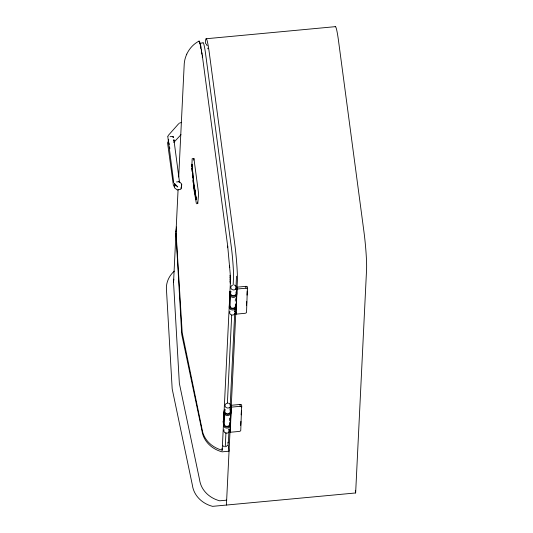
<?xml version="1.0" encoding="UTF-8"?>
<svg xmlns="http://www.w3.org/2000/svg" width="533" height="533" viewBox="0 0 533 533"><rect width="100%" height="100%" fill="white"/><g stroke="black" fill="none" stroke-linecap="round" stroke-linejoin="round"><path stroke-width="0.8" d="M201.907 54.286L200.641 45.232L199.209 41.021C190.088 45.605 184.258 55.525 184.145 65.666L178.702 176.976M176.63 226.998A27.936 24.691 2.8 0 0 176.21 235.033L182.193 332.725L202.054 429.118A27.936 24.691 2.8 0 0 222.194 450.212L230.343 283.736L230.223 273.915L227.704 246.113L201.927 52.674M202.3 57.371L202.36 55.765M173.545 282.397L175.937 233.434M176.017 231.802L178.089 189.435M191.647 166.023L191.713 164.717L193.259 181.513L196.104 199.489L195.131 193.932M191.833 166.049L192.193 158.701L193.925 158.541L198.629 193.845L197.743 203.679L197.523 202.034M191.933 165.85L192.013 164.217L193.606 181.48M192.739 174.244L192.806 172.939M195.005 191.26L195.071 189.955M205.385 43.633L205.465 41.98A27.936 2.092 84.7 0 1 209.376 53.487L234.72 243.834A27.936 2.092 84.7 0 1 237.352 281.451L226.418 505.051M224.766 414.148L224.246 424.761L223.554 424.821L223.913 411.922M229.496 292.324L229.89 295.275L229.33 306.702L230.023 306.635L230.542 296.022M225.252 446.814L225.945 432.743M227.404 402.941L231.695 315.183M233.194 284.555L233.527 277.027A24.438 1.826 84.7 0 0 231.542 248.698L205.445 52.74A24.438 1.826 84.7 0 0 202.647 43.16M228.364 443.016L229.05 428.905M229.456 420.61L229.576 418.119M229.983 409.824L230.109 407.332M230.189 405.673L234.693 313.557M234.773 311.898L234.933 308.574M235.3 301.105L235.426 298.62M235.872 289.486L236.519 276.207M230.316 432.256L231.295 405.28L239.963 404.467A1.746 0.806 -7.6 0 1 241.662 405.127L240.756 430.471A1.746 0.806 -7.6 0 1 238.984 431.444L230.316 432.256L230.069 430.417M236.092 314.144L237.072 287.167L245.74 286.354A1.746 0.806 -7.6 0 1 247.439 287.007L246.532 312.351A1.746 0.806 -7.6 0 1 244.76 313.331L236.092 314.144L235.846 312.298M240.669 425.387L240.869 421.33M241.183 414.847L241.382 410.796M246.526 305.649L246.719 301.598M247.039 295.109L247.239 291.058M174.298 271.124A27.936 24.691 2.8 0 0 166.369 287.947L172.179 388.903L192.406 485.263A27.936 24.691 2.8 0 0 212.547 506.35L355.638 492.958L366.577 269.358A27.936 2.092 84.7 0 0 363.946 231.742L338.595 41.394A27.936 2.092 84.7 0 0 335.177 26.763M167.815 136.628L168.315 135.402L178.642 123.756M227.611 247.745L227.704 246.113M193.779 160.18L193.925 158.541M173.891 141.145L173.938 140.719M174.677 186.69L174.917 185.85A10.347 3.291 -47.9 0 0 174.977 184.531L174.338 183.352L174.744 184.105M186.59 54.486L186.717 54.153M198.729 41.721L198.942 41.134M174.697 186.703L174.304 187.643L177.316 190.014L180.88 189.242M229.996 311.345L229.81 311.618A2.792 2.472 2.8 0 0 234.567 314.177L234.94 313.624A2.792 2.472 2.8 0 0 234.613 311.172M173.498 186.164L167.549 142.777L167.835 142.264A23.179 10.8 -3.3 0 0 168.561 139.313M227.611 445.208L226.139 446.567M173.791 142.424L181 134.676M179.195 123.256L181.353 122.45M201.154 43.273L201.954 42.847M206.224 38.742L335.444 26.65M170.107 136.681L173.032 136.408L173.185 137.547M176.51 181.953L178.895 181.733L178.921 181.18M237.318 289.006L245.986 288.193A1.746 0.806 -7.6 0 1 247.678 288.846M229.397 291.591L230.089 291.524L230.283 292.997M229.89 295.275L230.582 295.209M231.542 407.125L240.21 406.313A1.746 0.806 -7.6 0 1 241.902 406.965M224.107 413.401L224.806 413.335M226.658 500.154L219.723 500.807A27.936 24.691 2.8 0 1 199.575 479.713L179.348 383.354L173.731 285.628A27.936 24.691 2.8 0 1 173.831 279.179M224.346 446.741L222.707 445.668M179.128 181.38L181.62 183.938M174.677 183.865L177.789 186.983L174.491 183.698M206.231 44.006L207.164 45.751M174.577 186.01L174.271 185.431M179.341 182.339L179.235 181.513L179.494 182.646L179.374 181.746M229.337 265.827L229.83 267.306M207.77 48.11L207.923 48.863M173.745 182.493L167.835 136.894M230.043 275.261L230.336 276.867M193.332 183.612L194.305 189.168M194.578 190.754L194.858 192.34M193.612 181.313L196.47 199.928L195.911 196.69M194.232 186.99L194.512 188.609M194.792 190.221L195.071 191.84M195.351 193.459L195.631 195.071M193.372 186.21L196.417 203.799M229.996 277.073L230.396 279.519M230.043 279.392L230.396 281.817M230.003 281.264L230.343 283.736M355.311 490.493L355.638 492.958M245.74 286.354L245.986 288.193M239.963 404.467L240.21 406.313M227.844 442.137L229.05 451.191L222.114 451.844A27.936 24.691 2.8 0 1 201.974 430.751L181.746 334.391L176.13 236.665A27.936 24.691 2.8 0 1 176.11 231.016M223.061 421.137L223.554 424.821M221.981 448.566L222.194 450.212M179.528 182.299L173.891 139.673L173.945 140.665M169.048 142.904L169.267 144.536M169.587 146.988L169.807 148.62M179.048 181.3L179.141 182.033M173.032 136.408L173.178 137.541M192.16 168.288L192.466 171.546M192.693 173.991L193.033 177.349M193.392 181.233L193.532 182.946M191.867 168.421L192.16 171.619M192.46 174.817L192.679 177.216M192.973 180.421L193.193 182.819M199.515 41.387L199.715 43.806M199.862 42.22L199.975 43.833M200.235 43.513L200.381 45.958M200.674 46.045L200.794 48.49M201.494 49.855L201.527 52.327M235.919 292.317A2.792 2.472 2.8 0 1 232.928 295.642A2.792 2.472 2.8 0 1 231.135 291.651M236.126 291.384A3.491 3.085 2.8 0 1 235.653 295.529A3.491 3.085 2.8 0 1 230.936 295.422A3.491 3.085 2.8 0 1 230.589 291.258M232.575 285.182A2.792 2.472 2.8 0 0 231.369 288.939L231.875 289.412A2.792 2.472 2.8 0 0 235.846 286.034L235.333 285.568A2.792 2.472 2.8 0 0 234.007 285.048M236.512 293.237A3.491 3.085 2.8 0 1 234.127 297.347A3.491 3.085 2.8 0 1 229.803 294.669M230.063 293.09A3.491 3.085 2.8 0 1 230.529 292.404M235.306 304.883A2.792 2.472 2.8 0 1 233.401 308.167A2.792 2.472 2.8 0 1 229.936 306.029M235.899 305.802A3.491 3.085 2.8 0 1 233.514 309.913A3.491 3.085 2.8 0 1 229.19 307.235M235.506 303.95A3.491 3.085 2.8 0 1 234.007 308.647A3.491 3.085 2.8 0 1 229.243 306.095M230.143 410.43A2.792 2.472 2.8 0 1 227.145 413.755A2.792 2.472 2.8 0 1 225.359 409.764M230.349 409.504A3.491 3.085 2.8 0 1 229.87 413.648A3.491 3.085 2.8 0 1 225.159 413.541A3.491 3.085 2.8 0 1 224.813 409.377M226.798 403.301A2.792 2.472 2.8 0 0 225.592 407.059L226.099 407.525A2.792 2.472 2.8 0 0 230.069 404.154L229.556 403.688A2.792 2.472 2.8 0 0 228.93 403.348M227.504 403.148A2.792 2.472 2.8 0 1 228.231 403.168M228.837 429.285A2.792 2.472 2.8 0 1 229.163 431.743L228.79 432.296A2.792 2.472 2.8 0 1 224.033 429.738M230.736 411.349A3.491 3.085 2.8 0 1 228.351 415.46A3.491 3.085 2.8 0 1 224.027 412.782M229.53 422.995A2.792 2.472 2.8 0 1 227.624 426.287A2.792 2.472 2.8 0 1 224.16 424.141M230.123 423.922A3.491 3.085 2.8 0 1 227.738 428.026A3.491 3.085 2.8 0 1 223.414 425.354M229.73 422.069A3.491 3.085 2.8 0 1 227.791 426.886A3.491 3.085 2.8 0 1 223.48 423.402M168.728 139.766A23.132 8.755 42.2 0 1 168.261 140.952M181.74 184.625L181.073 188.555L181.74 184.625M174.771 185.251L174.697 185.617L174.484 184.724A1.992 1.759 2.8 0 0 174.771 185.251M174.804 184.591L174.518 184.065A1.992 1.759 2.8 0 0 174.804 184.591"/></g></svg>
